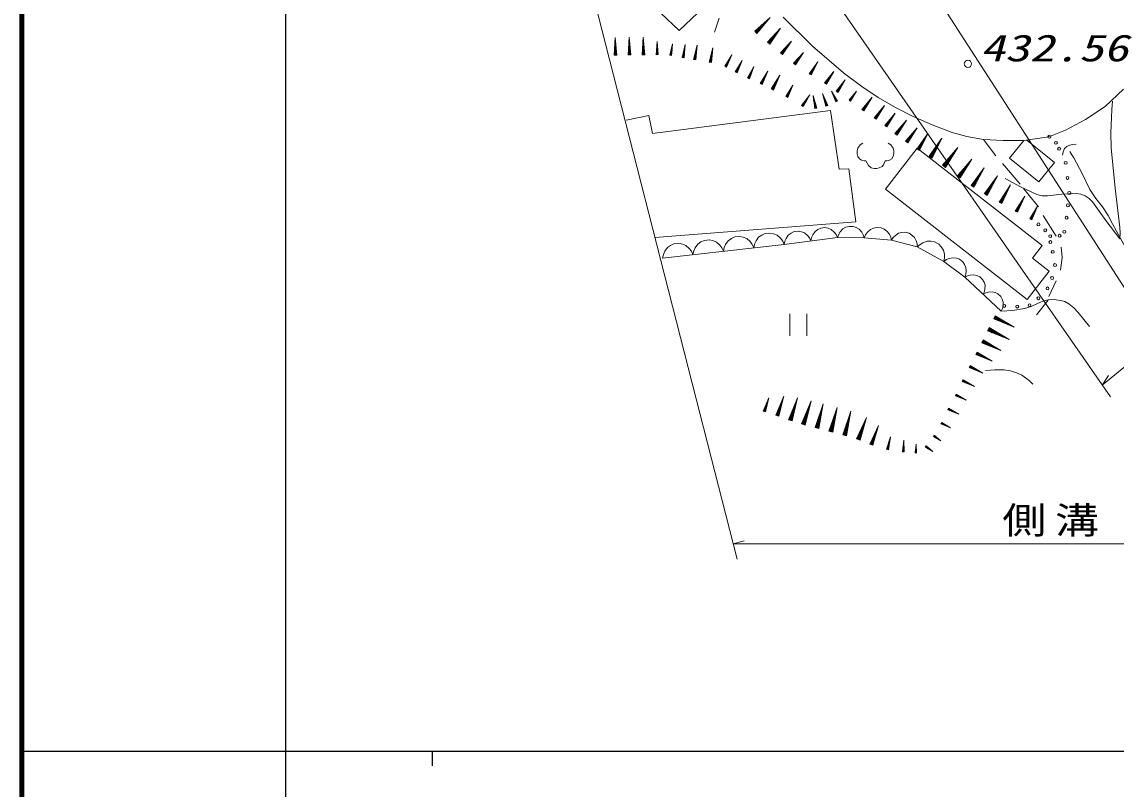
# Model space of a CAD drawing. Units: millimetres, scale not verified. Extents: x 1555 to 641555, y -205102 to 154898.
# Drawn here: x 1555 to 76244, y -22693 to 29683 of the extents above; entities that cross this region are included whole.
import ezdxf
from ezdxf.enums import TextEntityAlignment as Align

# ---------------------------------------------------------------- set-up
doc = ezdxf.new("R2010")
doc.units = ezdxf.units.MM
doc.header["$LTSCALE"] = 1000
for name, color, linetype, lineweight in [('M-TTL', 2, 'Continuous', 140), ('M-TTL-BAND', 7, 'Continuous', 25), ('S-BGD', 1, 'Continuous', 13), ('S-BGD-HTXT', 6, 'Continuous', 13)]:
    doc.layers.add(name, color=color, linetype=linetype, lineweight=lineweight)
doc.styles.add('ＭＳ ゴシック', font='')
doc.styles.get('ＭＳ ゴシック').set_extended_font_data('MS Gothic')

# ---------------------------------------------------------------- blocks, each defined once
blk = doc.blocks.new('BUHIN42')
at = {"layer": 'S-BGD'}
blk.add_lwpolyline([(1038, 116), (933, 346), (786, 535), (558, 740), (316, 839), (63, 890), (-259, 854), (-494, 748), (-708, 598), (-885, 347), (-981, 132), (-1038, -116)], dxfattribs=at)
blk = doc.blocks.new('BUHIN43')
at = {"layer": 'S-BGD'}
blk.add_lwpolyline([(912, 119), (816, 320), (683, 484), (479, 661), (264, 744), (41, 785), (-242, 748), (-447, 651), (-633, 515), (-785, 291), (-866, 100), (-912, -119)], dxfattribs=at)
blk = doc.blocks.new('BUHIN49')
at = {"layer": 'S-BGD'}
blk.add_lwpolyline([(620, -578), (707, -392), (745, -202), (751, 47), (684, 249), (582, 431), (390, 611), (200, 700), (-5, 753), (-254, 729), (-438, 675), (-620, 578)], dxfattribs=at)
blk = doc.blocks.new('BUHIN58')
at = {"layer": 'S-BGD'}
blk.add_lwpolyline([(-1250, 594), (0, -588), (1250, 594)], dxfattribs=at)
blk = doc.blocks.new('BUHIN59')
at = {"layer": 'S-BGD'}
for p, q in [((-578, 750), (-578, -750)), ((574, -750), (574, 750))]:
    blk.add_line(p, q, dxfattribs=at)
blk = doc.blocks.new('BUHIN60')
at = {"layer": 'S-BGD'}
blk.add_circle((0, 0), 249, dxfattribs=at)
blk = doc.blocks.new('BUHIN257')
at = {"layer": 'S-BGD'}
for p, q in [((113, 239), (-407, -599)), ((-382, -615), (319, 513)), ((164, 207), (-356, -631)), ((-301, -321), (-455, -569)), ((-427, -587), (-92, -49)), ((-331, -646), (3, -108)), ((-151, -414), (-305, -662))]:
    blk.add_line(p, q, dxfattribs=at)
blk.add_lwpolyline([(-297, -698), (396, 637), (-495, -576)], close=True, dxfattribs=at)
blk = doc.blocks.new('BUHIN262')
at = {"layer": 'S-BGD'}
for p, q in [((105, 184), (-362, -453)), ((-342, -467), (286, 389)), ((144, 155), (-323, -481)), ((-260, -237), (-398, -426)), ((-376, -442), (-76, -33)), ((-304, -495), (-4, -86)), ((-146, -321), (-284, -509))]:
    blk.add_line(p, q, dxfattribs=at)
blk.add_lwpolyline([(-280, -539), (355, 484), (-430, -429)], close=True, dxfattribs=at)
blk = doc.blocks.new('BUHIN263')
at = {"layer": 'S-BGD'}
for p, q in [((96, 168), (-332, -415)), ((-314, -428), (262, 357)), ((132, 142), (-296, -441)), ((-238, -218), (-365, -391)), ((-345, -405), (-70, -30)), ((-278, -454), (-4, -79)), ((-134, -294), (-261, -467))]:
    blk.add_line(p, q, dxfattribs=at)
blk.add_lwpolyline([(-257, -494), (325, 444), (-394, -393)], close=True, dxfattribs=at)
blk = doc.blocks.new('BUHIN266')
at = {"layer": 'S-BGD'}
for p, q in [((82, 156), (-287, -388)), ((-271, -399), (226, 333)), ((115, 134), (-254, -411)), ((-209, -206), (-318, -367)), ((-300, -380), (-63, -30)), ((-238, -422), (-1, -72)), ((-112, -272), (-221, -433))]:
    blk.add_line(p, q, dxfattribs=at)
blk.add_lwpolyline([(-216, -457), (281, 414), (-345, -370)], close=True, dxfattribs=at)
blk = doc.blocks.new('BUHIN291')
at = {"layer": 'S-BGD'}
for p, q in [((57, 148), (-217, -377)), ((-201, -385), (167, 321)), ((89, 131), (-185, -393)), ((-165, -206), (-246, -361)), ((-229, -371), (-53, -33)), ((-169, -402), (7, -65)), ((-72, -254), (-153, -410))]:
    blk.add_line(p, q, dxfattribs=at)
blk.add_lwpolyline([(-146, -431), (208, 399), (-270, -367)], close=True, dxfattribs=at)
blk = doc.blocks.new('BUHIN298')
at = {"layer": 'S-BGD'}
for p, q in [((-28, 209), (-12, -579)), ((12, -579), (-10, 483)), ((20, 210), (36, -578)), ((-62, -346), (-57, -580)), ((-30, -580), (-41, -73)), ((60, -578), (49, -71)), ((79, -343), (84, -577))]:
    blk.add_line(p, q, dxfattribs=at)
blk.add_lwpolyline([(105, -598), (-12, 600), (-81, -602)], close=True, dxfattribs=at)
blk = doc.blocks.new('BUHIN304')
at = {"layer": 'S-BGD'}
for p, q in [((41, 297), (-236, -786)), ((-203, -795), (169, 663)), ((107, 280), (-170, -803)), ((-216, -449), (-298, -770)), ((-261, -780), (-83, -84)), ((-137, -812), (41, -116)), ((-22, -499), (-104, -820))]:
    blk.add_line(p, q, dxfattribs=at)
blk.add_lwpolyline([(-83, -856), (211, 824), (-338, -791)], close=True, dxfattribs=at)
blk = doc.blocks.new('BUHIN309')
at = {"layer": 'S-BGD'}
for p, q in [((-161, 72), (-256, 141)), ((-249, 150), (-43, 2)), ((78, -71), (-241, 160)), ((-234, 170), (196, -142)), ((92, -52), (-227, 180)), ((-222, 187), (-17, 38)), ((-119, 129), (-214, 198))]:
    blk.add_line(p, q, dxfattribs=at)
blk.add_lwpolyline([(-270, 138), (243, -176), (-216, 214)], close=True, dxfattribs=at)
blk = doc.blocks.new('BUHIN311')
at = {"layer": 'S-BGD'}
for p, q in [((-227, 61), (-366, 132)), ((-359, 146), (-57, -7)), ((118, -78), (-352, 160)), ((-344, 174), (287, -146)), ((132, -49), (-337, 189)), ((-332, 199), (-30, 47)), ((-184, 145), (-324, 215))]:
    blk.add_line(p, q, dxfattribs=at)
blk.add_lwpolyline([(-385, 125), (357, -181), (-329, 236)], close=True, dxfattribs=at)
blk = doc.blocks.new('BUHIN330')
at = {"layer": 'S-BGD-HTXT'}
blk.add_line((0, 0), (750, 216), dxfattribs=at)

msp = doc.modelspace()

# ---------------------------------------------------------------- linework, layer by layer
at = {"layer": 'M-TTL'}
msp.add_line((1555, 154898), (1555, -205102), dxfattribs=at)
at = {"layer": 'M-TTL-BAND'}
for p, q in [((19555, 144898), (19555, -205102)), ((1555, -20102), (540555, -20102)), ((29555, -20102), (29555, -21102))]:
    msp.add_line(p, q, dxfattribs=at)
at = {"layer": 'S-BGD'}
for p, q in [((49148, 29939), (48831, 28991)), ((51670, 28989), (52531, 29880)), ((53518, 30006), (55522, 28034)), ((51802, 29241), (51612, 29045)), ((51634, 29023), (52046, 29448)), ((52289, 29670), (51650, 29008)), ((52330, 29631), (51690, 28969)), ((51710, 28950), (52121, 29375)), ((52536, 28249), (53251, 29150)), ((43981, 27463), (43972, 28525)), ((51920, 29127), (51730, 28931)), ((52635, 28494), (52478, 28296)), ((52500, 28277), (52842, 28708)), ((53047, 28935), (52516, 28265)), ((53088, 28902), (52556, 28233)), ((52577, 28217), (52918, 28647)), ((52755, 28399), (52597, 28201)), ((43910, 27696), (43912, 27462)), ((43939, 27462), (43935, 27969)), ((43950, 28252), (43957, 27463)), ((43998, 28252), (44005, 27463)), ((44029, 27463), (44025, 27970)), ((44051, 27697), (44053, 27463)), ((44888, 27460), (44885, 27840)), ((44896, 28052), (44901, 27460)), ((44919, 27460), (44913, 28257)), ((44932, 28052), (44937, 27461)), ((44955, 27461), (44952, 27841)), ((44972, 27636), (44973, 27461)), ((45817, 27424), (45873, 27758)), ((45915, 27941), (45829, 27422)), ((45845, 27420), (45961, 28118)), ((45947, 27936), (45860, 27417)), ((45876, 27414), (45932, 27748)), ((46659, 27263), (46722, 27638)), ((46771, 27844), (46672, 27261)), ((46690, 27258), (46823, 28043)), ((46807, 27838), (46707, 27255)), ((47575, 27772), (47465, 27124)), ((47485, 27121), (47633, 27993)), ((47615, 27765), (47505, 27117)), ((48558, 26936), (48703, 27809)), ((53498, 27737), (53365, 27569)), ((53384, 27553), (53673, 27917)), ((53847, 28109), (53397, 27543)), ((53414, 27529), (54020, 28292)), ((53881, 28082), (53432, 27516)), ((53449, 27502), (53738, 27866)), ((53599, 27656), (53466, 27488)), ((55522, 28034), (57639, 26206)), ((44866, 27635), (44867, 27460)), ((45825, 27581), (45799, 27427)), ((45918, 27566), (45892, 27412)), ((46668, 27439), (46639, 27266)), ((46725, 27252), (46789, 27627)), ((46772, 27422), (46743, 27249)), ((47461, 27322), (47428, 27130)), ((47451, 27126), (47521, 27543)), ((47525, 27114), (47595, 27530)), ((47577, 27303), (47544, 27110)), ((48533, 27138), (48501, 26945)), ((48523, 26942), (48593, 27358)), ((48646, 27588), (48538, 26939)), ((48686, 27581), (48578, 26933)), ((48597, 26929), (48667, 27346)), ((48649, 27118), (48617, 26926)), ((54379, 27010), (54257, 26857)), ((54275, 26843), (54538, 27174)), ((54695, 27349), (54287, 26834)), ((54302, 26822), (54853, 27515)), ((54727, 27324), (54318, 26809)), ((54334, 26797), (54596, 27128)), ((54471, 26937), (54349, 26784)), ((51130, 25853), (51285, 26200)), ((51383, 26388), (51142, 25848)), ((51159, 25840), (51483, 26568)), ((51416, 26373), (51175, 25833)), ((51192, 25826), (51347, 26173)), ((52032, 25451), (52434, 26239)), ((55428, 26317), (55328, 26149)), ((55347, 26138), (55563, 26501)), ((55696, 26695), (55360, 26130)), ((55378, 26120), (55830, 26881)), ((55731, 26675), (55395, 26110)), ((55412, 26100), (55628, 26463)), ((55529, 26257), (55429, 26089)), ((57639, 26206), (58890, 25276)), ((51183, 26022), (51111, 25861)), ((51280, 25978), (51208, 25818)), ((52069, 25651), (51981, 25477)), ((52001, 25467), (52193, 25843)), ((52313, 26046), (52014, 25460)), ((52348, 26028), (52050, 25442)), ((52067, 25433), (52259, 25809)), ((52174, 25597), (52085, 25424)), ((52758, 25104), (52969, 25518)), ((53101, 25741), (52772, 25096)), ((52792, 25086), (53234, 25954)), ((53140, 25721), (52811, 25076)), ((52831, 25066), (53042, 25480)), ((52833, 25306), (52735, 25115)), ((52948, 25248), (52851, 25056)), ((53811, 24748), (53734, 24591)), ((53752, 24582), (53920, 24923)), ((54026, 25106), (53764, 24576)), ((53780, 24568), (54133, 25282)), ((54058, 25090), (53796, 24560)), ((53812, 24552), (53981, 24893)), ((53906, 24701), (53829, 24544)), ((56498, 23963), (56223, 24710)), ((57168, 24259), (56846, 24890)), ((56915, 24720), (57154, 24252)), ((56943, 24735), (57182, 24266)), ((58362, 24760), (58057, 24331)), ((58070, 24322), (58481, 24899)), ((58388, 24741), (58083, 24313)), ((58890, 25276), (60011, 24514)), ((75499, 23899), (76746, 25086)), ((54891, 24135), (54793, 23989)), ((54810, 23978), (55022, 24293)), ((55151, 24461), (54821, 23970)), ((54836, 23960), (55281, 24621)), ((55181, 24441), (54851, 23950)), ((54866, 23940), (55078, 24256)), ((54979, 24076), (54881, 23930)), ((55734, 23790), (55573, 24570)), ((55597, 24366), (55716, 23786)), ((55703, 23783), (55626, 24156)), ((55632, 24373), (55752, 23793)), ((55648, 23951), (55683, 23779)), ((55769, 23797), (55692, 24169)), ((55751, 23973), (55787, 23801)), ((56277, 24512), (56481, 23956)), ((56310, 24524), (56515, 23969)), ((56469, 23952), (56337, 24308)), ((56389, 24109), (56450, 23945)), ((56532, 23975), (56400, 24332)), ((56488, 24146), (56549, 23981)), ((57143, 24246), (56990, 24547)), ((57197, 24274), (57043, 24575)), ((57056, 24377), (57127, 24238)), ((57140, 24420), (57211, 24281)), ((58123, 24476), (58033, 24349)), ((58048, 24338), (58244, 24614)), ((58096, 24304), (58292, 24579)), ((58200, 24421), (58109, 24294)), ((58939, 23688), (59209, 24067)), ((59372, 24268), (58953, 23678)), ((58971, 23666), (59535, 24459)), ((59408, 24242), (58989, 23653)), ((59007, 23640), (59276, 24019)), ((60011, 24514), (61181, 23841)), ((44357, 23299), (42797, 22972)), ((44608, 22067), (44357, 23299)), ((56759, 23627), (44608, 22067)), ((57338, 19626), (56759, 23627)), ((59044, 23877), (58919, 23702)), ((59149, 23802), (59025, 23627)), ((61181, 23841), (62400, 23216)), ((62400, 23216), (63699, 22654)), ((74151, 23014), (75499, 23899)), ((63699, 22654), (65062, 22141)), ((72789, 22302), (74151, 23014)), ((63154, 21718), (62716, 20984)), ((62739, 20970), (63328, 21958)), ((63199, 21691), (62761, 20957)), ((65062, 22141), (66056, 21869)), ((66056, 21869), (67194, 21660)), ((67194, 21660), (68524, 21580)), ((68032, 20534), (67194, 21660)), ((69935, 21580), (71490, 21805)), ((71490, 21805), (71875, 21917)), ((71875, 21917), (72789, 22302)), ((60499, 18270), (62674, 21062)), ((62674, 21062), (71207, 14415)), ((62804, 21226), (62675, 21009)), ((62700, 20994), (62981, 21465)), ((62783, 20944), (63065, 21415)), ((62936, 21148), (62806, 20930)), ((63551, 20496), (63876, 21041)), ((64076, 21332), (63571, 20485)), ((63596, 20469), (64277, 21609)), ((64128, 21301), (63622, 20454)), ((63648, 20439), (63973, 20983)), ((64516, 19846), (65355, 20986)), ((68524, 21580), (69935, 21580)), ((68969, 20369), (69945, 21580)), ((70141, 21610), (72038, 20080)), ((63672, 20765), (63522, 20514)), ((63824, 20675), (63674, 20423)), ((64470, 19879), (64871, 20423)), ((65113, 20712), (64490, 19865)), ((65165, 20674), (64541, 19827)), ((64567, 19808), (64968, 20352)), ((65518, 19134), (66305, 20203)), ((70971, 18755), (68969, 20369)), ((57992, 19652), (57338, 19626)), ((58470, 16029), (57992, 19652)), ((64626, 20152), (64441, 19900)), ((64778, 20040), (64593, 19789)), ((65622, 19420), (65449, 19185)), ((65476, 19165), (65851, 19675)), ((66079, 19946), (65494, 19151)), ((66127, 19910), (65542, 19116)), ((65566, 19098), (65942, 19608)), ((69689, 18609), (68489, 20019)), ((72038, 20080), (70971, 18755)), ((65764, 19316), (65591, 19080)), ((70169, 10738), (60499, 18270)), ((68786, 18173), (68346, 17364)), ((68370, 17351), (68963, 18439)), ((68835, 18146), (68395, 17338)), ((70947, 17066), (69918, 18304)), ((68430, 17629), (68300, 17390)), ((68327, 17374), (68610, 17894)), ((68420, 17324), (68702, 17844)), ((68575, 17551), (68444, 17311)), ((69412, 16765), (69654, 17211)), ((69805, 17450), (69428, 16757)), ((69449, 16745), (69957, 17678)), ((69847, 17427), (69470, 16734)), ((69500, 16984), (69388, 16778)), ((69491, 16722), (69734, 17168)), ((69624, 16916), (69512, 16711)), ((70401, 16246), (70590, 16624)), ((70708, 16827), (70414, 16239)), ((70432, 16230), (70828, 17022)), ((70744, 16810), (70450, 16221)), ((70468, 16213), (70657, 16590)), ((72148, 15065), (71271, 16475)), ((44765, 14974), (58470, 16029)), ((70468, 16431), (70381, 16256)), ((70573, 16378), (70486, 16204)), ((53589, 14494), (57237, 14972)), ((57237, 14972), (59049, 14947)), ((59049, 14947), (60910, 14771)), ((45287, 13564), (53589, 14494)), ((60910, 14771), (62671, 14318)), ((62671, 14318), (64489, 13329)), ((71207, 14415), (70542, 13561)), ((72567, 13598), (72491, 14303)), ((71679, 12676), (70542, 13561)), ((72452, 12740), (72567, 13598)), ((64489, 13329), (65925, 12247)), ((65925, 12247), (68406, 9934)), ((71679, 12676), (70169, 10738)), ((71652, 10930), (72148, 11997)), ((70814, 9691), (71595, 10682)), ((68188, 9296), (67926, 9426)), ((67939, 9453), (68506, 9171)), ((68836, 9041), (67952, 9480)), ((67966, 9507), (69154, 8916)), ((68862, 9095), (67979, 9534)), ((67989, 9554), (68557, 9272)), ((68266, 9454), (68004, 9584)), ((67784, 8465), (67504, 8604)), ((67518, 8632), (68124, 8331)), ((68475, 8193), (67533, 8661)), ((67547, 8690), (68815, 8060)), ((68503, 8250), (67561, 8718)), ((67572, 8740), (68177, 8439)), ((67867, 8633), (67588, 8772)), ((67346, 7670), (67101, 7792)), ((67113, 7817), (67643, 7554)), ((67950, 7433), (67126, 7842)), ((67138, 7867), (68248, 7316)), ((67975, 7483), (67151, 7892)), ((67160, 7911), (67690, 7648)), ((67419, 7818), (67174, 7939)), ((66907, 6876), (66698, 6980)), ((66708, 7002), (67163, 6776)), ((67426, 6672), (66719, 7023)), ((66730, 7045), (67681, 6572)), ((67447, 6715), (66741, 7066)), ((66749, 7082), (67203, 6857)), ((66970, 7003), (66761, 7107)), ((66421, 6012), (66247, 6100)), ((66256, 6117), (66633, 5927)), ((66851, 5838), (66265, 6135)), ((66274, 6153), (67063, 5753)), ((66869, 5874), (66283, 6171)), ((66290, 6184), (66667, 5993)), ((66474, 6116), (66300, 6204)), ((65969, 5150), (65813, 5229)), ((65921, 5055), (65765, 5135)), ((65773, 5151), (66112, 4979)), ((66309, 4899), (65781, 5167)), ((65789, 5183), (66500, 4823)), ((66325, 4931), (65797, 5199)), ((65804, 5211), (66143, 5039)), ((52239, 3094), (52515, 3936)), ((53130, 2816), (53515, 3993)), ((54013, 2513), (54453, 3859)), ((52245, 3298), (52185, 3112)), ((52206, 3105), (52338, 3507)), ((52425, 3726), (52220, 3101)), ((52463, 3713), (52258, 3088)), ((52277, 3082), (52409, 3484)), ((52357, 3261), (52297, 3076)), ((53139, 3100), (53054, 2841)), ((53084, 2831), (53268, 3393)), ((53390, 3699), (53103, 2824)), ((53443, 3682), (53157, 2807)), ((53183, 2798), (53367, 3360)), ((53295, 3049), (53210, 2789)), ((53960, 2530), (54170, 3173)), ((54310, 3523), (53982, 2523)), ((54371, 3503), (54043, 2503)), ((54074, 2493), (54284, 3135)), ((55215, 3297), (54868, 2234)), ((54900, 2224), (55368, 3654)), ((55280, 3275), (54932, 2213)), ((54022, 2838), (53925, 2542)), ((54201, 2780), (54104, 2483)), ((54910, 2569), (54807, 2254)), ((54844, 2242), (55067, 2925)), ((54965, 2202), (55188, 2885)), ((55100, 2507), (54997, 2192)), ((58658, 1201), (59153, 2528)), ((64312, 2252), (64576, 2119)), ((64729, 2057), (64319, 2265)), ((64325, 2277), (64878, 1997)), ((64742, 2082), (64331, 2290)), ((64336, 2299), (64600, 2165)), ((64465, 2251), (64343, 2313)), ((58681, 1526), (58571, 1234)), ((58605, 1221), (58842, 1854)), ((58996, 2198), (58628, 1213)), ((59056, 2176), (58688, 1190)), ((58718, 1179), (58954, 1812)), ((59835, 1712), (59513, 850)), ((59539, 840), (59973, 2001)), ((59888, 1693), (59566, 830)), ((64428, 2178), (64306, 2240)), ((58857, 1460), (58748, 1168)), ((59560, 1124), (59464, 868)), ((59494, 857), (59701, 1411)), ((59592, 821), (59799, 1375)), ((59714, 1066), (59618, 811)), ((60608, 516), (60699, 885)), ((60763, 1087), (60621, 512)), ((60639, 508), (60829, 1282)), ((60798, 1078), (60656, 504)), ((60674, 500), (60764, 869)), ((61729, 873), (61703, 347)), ((61719, 346), (61754, 1053)), ((61761, 871), (61735, 346)), ((62566, 263), (62593, 793)), ((60630, 691), (60588, 520)), ((60733, 666), (60691, 495)), ((61680, 505), (61673, 349)), ((61691, 348), (61708, 685)), ((61750, 345), (61768, 682)), ((61774, 500), (61766, 344)), ((62537, 381), (62531, 265)), ((62545, 264), (62558, 517)), ((62574, 657), (62554, 263)), ((62598, 656), (62578, 262)), ((62590, 262), (62603, 515)), ((62608, 378), (62602, 261))]:
    msp.add_line(p, q, dxfattribs=at)
for points in [[(51731, 28896), (52626, 29978), (51575, 29047)], [(52601, 28169), (53330, 29249), (52443, 28294)], [(44074, 27443), (43971, 28642), (43888, 27441)], [(44989, 27445), (44912, 28345), (44849, 27444)], [(45903, 27396), (45974, 28195), (45781, 27416)], [(46756, 27231), (46838, 28130), (46618, 27254)], [(47559, 27090), (47650, 28089), (47406, 27116)], [(48631, 26906), (48719, 27905), (48478, 26931)], [(53469, 27461), (54086, 28376), (53336, 27567)], [(54352, 26760), (54913, 27591), (54231, 26856)], [(55435, 26065), (55880, 26965), (55302, 26145)], [(51216, 25797), (51519, 26648), (51089, 25854)], [(52093, 25400), (52478, 26326), (51955, 25471)], [(52859, 25031), (53283, 26049), (52707, 25108)], [(53836, 24523), (54172, 25361), (53711, 24585)], [(54885, 23908), (55330, 24694), (54770, 23986)], [(55805, 23788), (55555, 24656), (55669, 23760)], [(56569, 23972), (56192, 24792), (56438, 23924)], [(57230, 24275), (56811, 24959), (57119, 24218)], [(58113, 24275), (58526, 24962), (58012, 24347)], [(59029, 23601), (59598, 24546), (58890, 23699)], [(62814, 20899), (63393, 22067), (62641, 21002)], [(63683, 20387), (64352, 21735), (63483, 20507)], [(64599, 19750), (65447, 21112), (64399, 19897)], [(65596, 19044), (66392, 20321), (65409, 19181)], [(68454, 17278), (69028, 18559), (68263, 17381)], [(69521, 16682), (70013, 17781), (69357, 16771)], [(70494, 16180), (70872, 17109), (70355, 16249)], [(67890, 9414), (69285, 8851), (67994, 9623)], [(67467, 8591), (68955, 7990), (67577, 8813)], [(67068, 7781), (68370, 7255), (67165, 7975)], [(66670, 6971), (67786, 6520), (66752, 7137)], [(66223, 6092), (67150, 5709), (66293, 6230)], [(65744, 5128), (66578, 4783), (65807, 5252)], [(52308, 3054), (52545, 4028), (52160, 3102)], [(53226, 2759), (53558, 4123), (53019, 2826)], [(54122, 2448), (54502, 4007), (53886, 2525)], [(55016, 2154), (55420, 3811), (54766, 2236)], [(58764, 1132), (59208, 2674), (58532, 1218)], [(64290, 2234), (64938, 1966), (64339, 2331)], [(59633, 779), (60021, 2129), (59429, 855)], [(60703, 476), (60850, 1367), (60567, 509)], [(61780, 329), (61758, 1131), (61656, 336)], [(62612, 250), (62596, 852), (62519, 255)]]:
    msp.add_lwpolyline(points, close=True, dxfattribs=at)
for points in [[(68663, 18999), (69728, 18425), (70835, 17898), (71188, 17817), (71550, 17797), (72543, 17912), (73539, 17966), (73846, 17916), (74142, 17806), (74401, 17628), (74636, 17393), (75539, 16125), (76499, 14884), (76530, 15251), (76501, 15652), (76181, 18334), (75914, 21079), (75888, 22116), (75921, 23161), (75956, 23707), (75996, 24264)], [(58966, 21395), (58772, 21295), (58622, 21070), (58578, 20877), (58578, 20683), (58622, 20483), (58722, 20339), (58866, 20239), (59066, 20195), (59160, 20195), (59241, 20045), (59341, 19870), (59535, 19720), (59728, 19677), (59916, 19677), (60072, 19720), (60266, 19820), (60360, 19920), (60410, 20045), (60491, 20195), (60591, 20195), (60785, 20239), (60928, 20339), (61028, 20483), (61078, 20683), (61078, 20877), (61028, 21070), (60878, 21295), (60685, 21395)], [(72584, 20584), (72626, 20823), (72724, 21035), (72875, 21178), (73061, 21270), (73283, 21318), (73525, 21336)], [(78279, 11854), (77129, 13837), (76025, 15862), (75695, 16466), (75308, 17047), (74851, 17631), (74448, 18246), (73931, 19332), (73355, 20399), (73226, 20613), (73095, 20826)], [(59049, 14947), (58984, 15156), (58877, 15335), (58703, 15536), (58506, 15648), (58294, 15719), (58013, 15722), (57799, 15658), (57599, 15552), (57419, 15355), (57313, 15180), (57237, 14972)], [(60910, 14771), (60861, 14992), (60766, 15184), (60604, 15406), (60410, 15537), (60198, 15627), (59909, 15655), (59684, 15606), (59468, 15513), (59268, 15326), (59143, 15154), (59049, 14947)], [(62671, 14318), (62657, 14538), (62596, 14737), (62474, 14974), (62307, 15130), (62117, 15249), (61844, 15319), (61621, 15307), (61400, 15251), (61178, 15101), (61033, 14956), (60910, 14771)], [(64489, 13329), (64534, 13575), (64522, 13812), (64453, 14108), (64313, 14326), (64136, 14510), (63855, 14664), (63604, 14712), (63345, 14711), (63059, 14608), (62858, 14488), (62671, 14318)], [(65925, 12247), (65996, 12453), (66015, 12658), (65994, 12921), (65901, 13127), (65773, 13308), (65550, 13475), (65341, 13548), (65118, 13581), (64859, 13529), (64671, 13451), (64489, 13329)], [(68406, 9934), (69200, 9990), (69993, 10106), (70447, 10249), (70881, 10449), (71235, 10613), (71605, 10716), (72021, 10724), (72450, 10671), (72744, 10587), (73020, 10444), (73349, 10172), (73644, 9849), (74042, 9371), (74434, 8891)], [(67325, 5883), (67964, 5937), (68602, 5930), (69030, 5862), (69446, 5733), (69801, 5564), (70132, 5340), (70351, 5152), (70562, 4952)]]:
    msp.add_lwpolyline(points, dxfattribs=at)
for centre in [(71684, 21843), (72134, 21424), (72352, 21021), (72802, 20059), (72926, 19031), (73050, 18003), (72957, 17158), (70939, 15862), (72864, 16312), (71405, 15458), (71746, 15055), (72383, 15086), (72708, 15350), (71762, 14652), (71917, 13984), (72072, 13084), (71871, 12200), (71560, 11486), (70939, 10819), (68612, 10291), (69496, 10245), (70334, 10338)]:
    msp.add_circle(centre, 99.5, dxfattribs=at)
at = {"layer": 'S-BGD-HTXT'}
for p, q in [((52382, 37908), (75851, 4079)), ((60263, 37207), (81068, 4902)), ((47575, 3961), (39292, 36424)), ((75286, 4894), (101641, 26403)), ((75286, 4894), (75731, 5535)), ((47575, 3961), (50369, -6988)), ((50107, -5958), (110174, -5958))]:
    msp.add_line(p, q, dxfattribs=at)

# ---------------------------------------------------------------- block references
for name, p in [('BUHIN58', (46414, 29688)), ('BUHIN298', (42067, 28010)), ('BUHIN298', (43022, 28041)), ('BUHIN291', (49803, 27031)), ('BUHIN291', (50518, 26645)), ('BUHIN60', (66131, 26820)), ('BUHIN266', (56686, 25893)), ('BUHIN266', (57479, 25316)), ('BUHIN263', (60118, 23531)), ('BUHIN263', (60845, 23008)), ('BUHIN262', (61575, 22490)), ('BUHIN262', (62307, 21974)), ('BUHIN257', (66839, 19090)), ('BUHIN257', (67750, 18532)), ('BUHIN42', (50476, 14145)), ('BUHIN42', (52552, 14378)), ('BUHIN43', (54501, 14614)), ('BUHIN43', (56325, 14853)), ('BUHIN42', (46325, 13680)), ('BUHIN42', (48401, 13913)), ('BUHIN49', (66545, 11669)), ('BUHIN49', (67786, 10512)), ('BUHIN59', (54560, 9011)), ('BUHIN311', (65660, 4033)), ('BUHIN304', (56029, 2780)), ('BUHIN304', (56982, 2537)), ('BUHIN304', (57932, 2279)), ('BUHIN311', (65143, 3079)), ('BUHIN309', (64042, 1252)), ('BUHIN309', (63489, 522)), ('BUHIN330', (50107, -5958))]:
    msp.add_blockref(name, p)

# ---------------------------------------------------------------- texts
at = {"layer": 'S-BGD', "style": 'ＭＳ ゴシック', "oblique": 15, "width": 1.35}
msp.add_text('432.56', height=1833, dxfattribs=at).set_placement((66974, 26438), align=Align.BOTTOM_LEFT)
at = {"layer": 'S-BGD-HTXT', "insert": (68471, -5458), "char_height": 1833, "attachment_point": 7, "style": 'ＭＳ ゴシック'}
msp.add_mtext('\\T1.2;\\W1.2;側溝\u3000L=165.0', dxfattribs=at)

doc.saveas('drawing.dxf')
